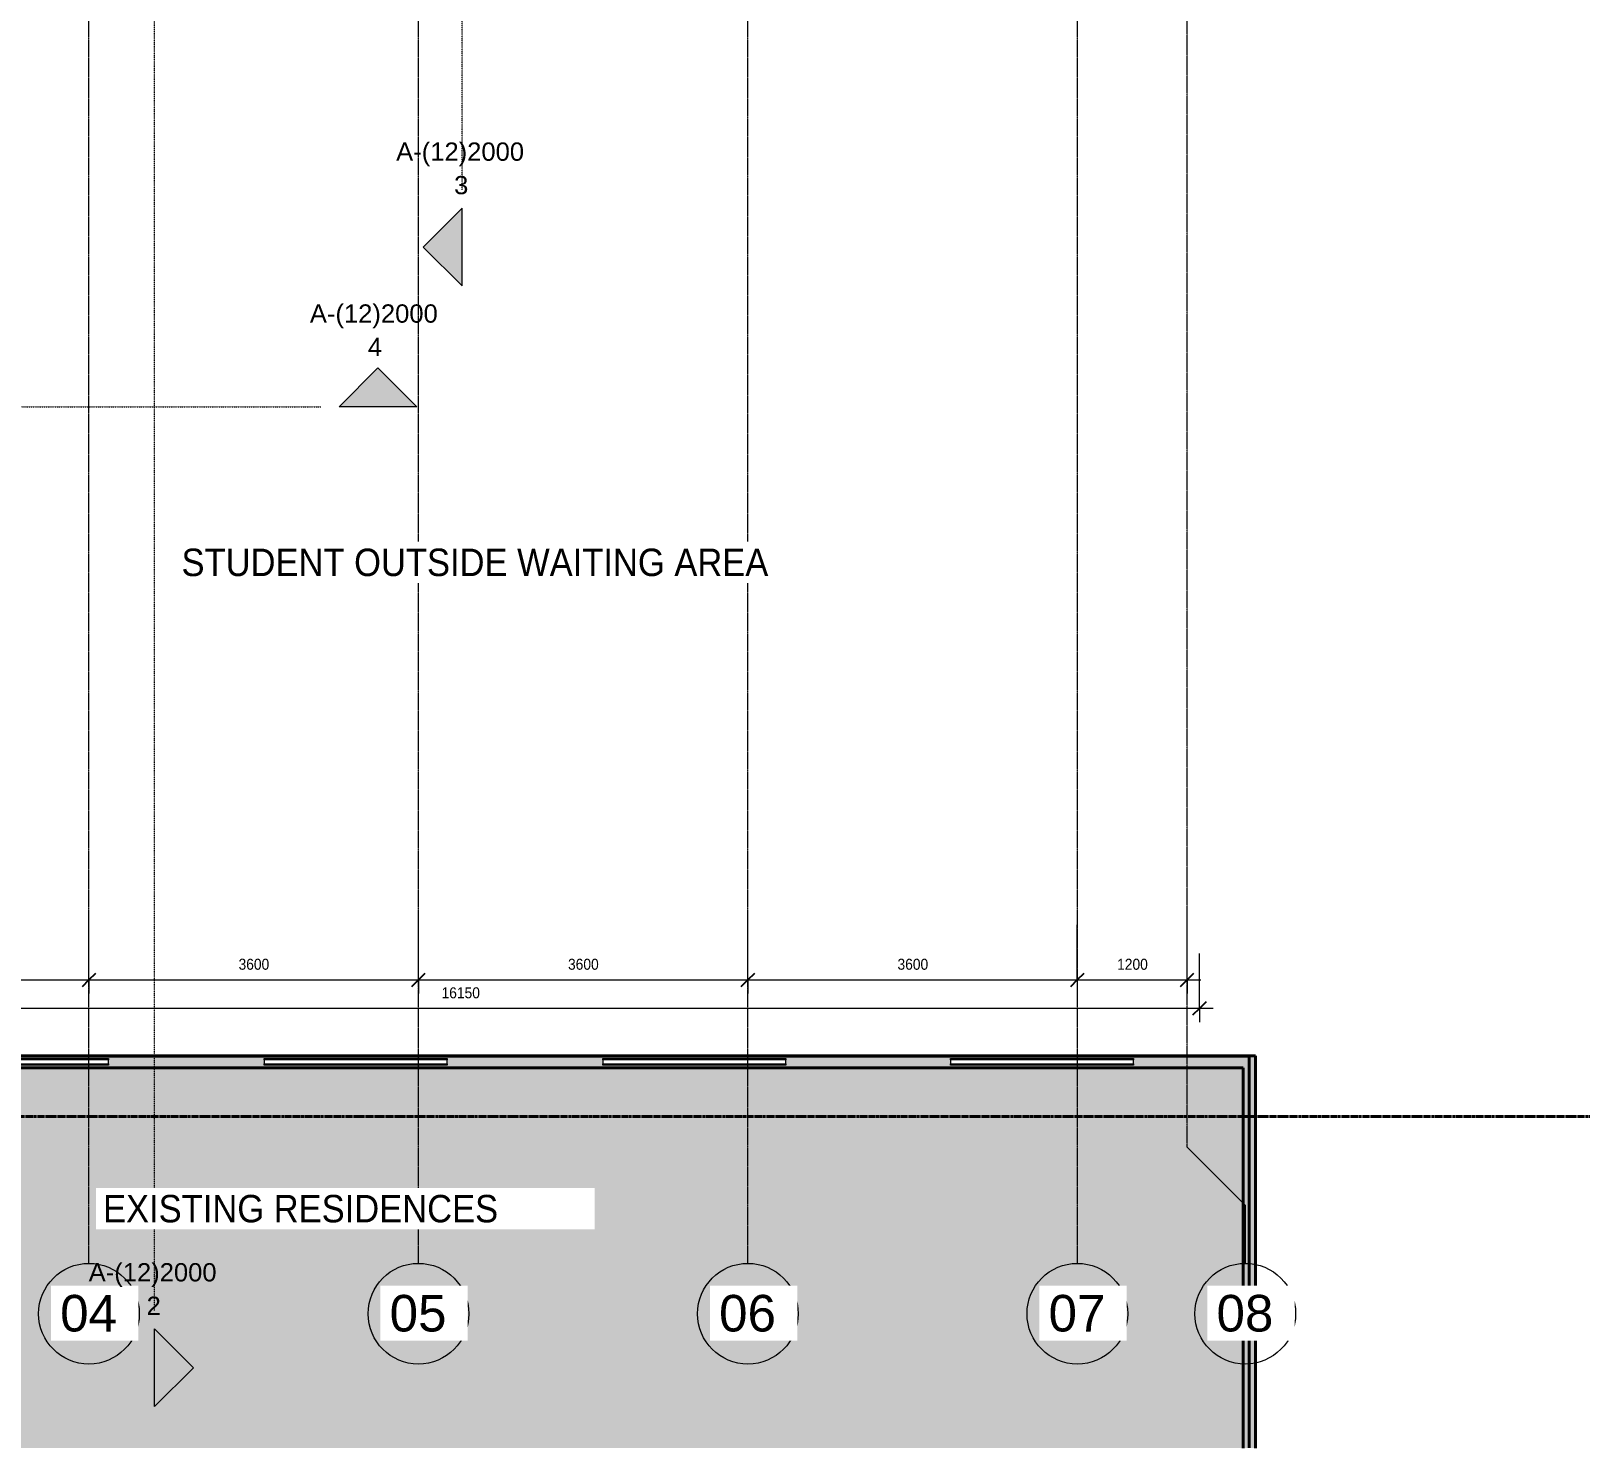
# Model space of a CAD drawing. Header units: millimetres. Extents: x -44657 to 28812, y -28146 to 16565.
# Drawn here: x -13142 to 3784, y -28146 to -12665 of the extents above; entities that cross this region are included whole.
import ezdxf

# ---------------------------------------------------------------- set-up
doc = ezdxf.new("R2010")
doc.units = ezdxf.units.MM
for name, pattern in [('1000 Dashed', [2, 1, -1]), ('Center', [31.75, 6.35, -4.7625, 15.875, -4.7625]), ('Grid Line', [22.225, 12.7, -3.175, 3.175, -3.175])]:
    doc.linetypes.add(name, pattern=pattern)
for name, color, linetype, lineweight in [('A-ANNO-DIMS', 211, 'Continuous', 5), ('A-ANNO-DIMS-100', 211, 'Continuous', 5), ('A-GENM', 13, 'Continuous', 9), ('A-GLAZ', 151, 'Continuous', 9), ('A-WALL-PATT', 111, 'Continuous', 9), ('C-PROP-LINE', 91, 'Center', 40), ('G-ANNO-SYMB', 111, 'Continuous', 5), ('G-ANNO-TEXT', 231, 'Continuous', 5), ('I-WALL', 2, 'Continuous', 9), ('S-GRID', 1, 'Continuous', 5), ('S-GRID-IDEN', 1, 'Continuous', 5)]:
    doc.layers.add(name, color=color, linetype=linetype, lineweight=lineweight)
doc.styles.add('Arial_1', font='arial.ttf', dxfattribs={"height": 200})
doc.styles.add('Arial_2', font='arial.ttf', dxfattribs={"height": 400})
doc.styles.add('Arial_3', font='arial.ttf', dxfattribs={"width": 0.9, "height": 120})
doc.styles.add('Arial_4', font='arial.ttf', dxfattribs={"width": 0.9, "height": 300})
doc.dimstyles.new('SVA_-_1_2mm_Arial', dxfattribs={"dimscale": 304.8, "dimtxt": 122.431128, "dimasz": 0.492126, "dimexe": 0.492126, "dimexo": 0.0625, "dimgap": 0.246063, "dimtad": 1, "dimdec": 0, "dimrnd": 5, "dimzin": 0, "dimdsep": 46, "dimtxsty": 'Arial_3', "dimblk1": 'OBLIQUE', "dimblk2": 'OBLIQUE', "dimsah": 1, "dimcen": 0.09, "dimdle": 0.492126, "dimazin": 0, "dimtfac": 1, "dimtdec": 4, "dimtix": 1, "dimtmove": 0, "dimatfit": 3, "dimfxl": 1.968504, "dimfxlon": 1, "dimtvp": 1, "dimtfill": 1, "dimtolj": 1, "dimtzin": 0, "dimarcsym": 2})

# ---------------------------------------------------------------- blocks, each defined once
blk = doc.blocks.new('Generic Models 1 - Generic Models 1-810741-NEW PROPOSED GROUND STOREY PLAN _White Box_')
at = {"layer": 'A-GENM'}
h = blk.add_hatch(color=10, dxfattribs=at)
h.paths.add_polyline_path([(-30281, -28146), (170, -28146), (170, -23867), (-30281, -23867), (-30281, -23905)])
h.paths.add_polyline_path([(-3065, -23965), (-3095, -23965), (-3095, -23949), (-3090, -23949), (-3090, -23905), (-3095, -23905), (-3095, -23890), (-1095, -23890), (-1095, -23905), (-1099, -23905), (-1099, -23949), (-1095, -23949), (-1095, -23965), (-1125, -23965)])
h.paths.add_polyline_path([(-4923, -23965), (-6895, -23965), (-6895, -23949), (-6890, -23949), (-6890, -23905), (-6895, -23905), (-6895, -23890), (-4895, -23890), (-4895, -23905), (-4899, -23905), (-4899, -23949), (-4895, -23949), (-4895, -23965), (-4901, -23965)])
h.paths.add_polyline_path([(-8599, -23965), (-10595, -23965), (-10595, -23949), (-10590, -23949), (-10590, -23905), (-10595, -23905), (-10595, -23890), (-8595, -23890), (-8595, -23905), (-8599, -23905), (-8599, -23949), (-8595, -23949), (-8595, -23965)])
h.paths.add_polyline_path([(-14265, -23965), (-14295, -23965), (-14295, -23949), (-14290, -23949), (-14290, -23905), (-14295, -23905), (-14295, -23890), (-12295, -23890), (-12295, -23905), (-12299, -23905), (-12299, -23949), (-12295, -23949), (-12295, -23965), (-12325, -23965)])
h.paths.add_polyline_path([(-16095, -23965), (-18095, -23965), (-18095, -23949), (-18090, -23949), (-18090, -23905), (-18095, -23905), (-18095, -23890), (-16095, -23890), (-16095, -23905), (-16099, -23905), (-16099, -23949), (-16095, -23949)])
h.paths.add_polyline_path([(-20123, -23965), (-22095, -23965), (-22095, -23949), (-22090, -23949), (-22090, -23905), (-22095, -23905), (-22095, -23890), (-20095, -23890), (-20095, -23905), (-20099, -23905), (-20099, -23949), (-20095, -23949), (-20095, -23965), (-20101, -23965)])
h.paths.add_polyline_path([(-24099, -23965), (-26095, -23965), (-26095, -23949), (-26090, -23949), (-26090, -23905), (-26095, -23905), (-26095, -23890), (-24095, -23890), (-24095, -23905), (-24099, -23905), (-24099, -23949), (-24095, -23949), (-24095, -23965)])
at = {"layer": 'A-GENM', "color": 7, "lineweight": 40}
for p, q in [((170, -23867), (-30281, -23867)), ((170, -28146), (170, -23867))]:
    blk.add_line(p, q, dxfattribs=at)
blk = doc.blocks.new('Window Aluminium Fixed 1 - Type 4-870577-NEW PROPOSED GROUND STOREY PLAN _White Box_')
at = {"layer": 'A-GLAZ', "lineweight": 5}
for p, q in [((-875, 37.5), (1125, 37.5)), ((-875, 22), (-875, 37.5)), ((1125, 22), (-875, 22)), ((-870.5, -22), (-870.5, 22)), ((1120.5, 22), (1120.5, -22)), ((1125, 37.5), (1125, 22)), ((-875, -22), (1125, -22)), ((-875, -37.5), (-875, -22)), ((1125, -37.5), (-875, -37.5)), ((1125, -22), (1125, -37.5))]:
    blk.add_line(p, q, dxfattribs=at)
blk = doc.blocks.new('Window Aluminium Fixed 1 - Type 4-V4-NEW PROPOSED GROUND STOREY PLAN _White Box_')
at = {"layer": 'A-GLAZ', "color": 55}
for p, q in [((-875, 37.5), (1125, 37.5)), ((-875, 22), (-875, 37.5)), ((1125, 22), (-875, 22)), ((-870.5, -22), (-870.5, 22)), ((1120.5, 22), (1120.5, -22)), ((1125, 37.5), (1125, 22)), ((-875, -22), (1125, -22)), ((-875, -37.5), (-875, -22)), ((1125, -37.5), (-875, -37.5)), ((1125, -22), (1125, -37.5))]:
    blk.add_line(p, q, dxfattribs=at)
blk = doc.blocks.new('Family - ___-859879-NEW PROPOSED GROUND STOREY PLAN _White Box_')
at = {"layer": 'C-PROP-LINE'}
blk.add_line((-31181, -24523), (6152, -24523), dxfattribs=at)
blk = doc.blocks.new('Grid - M_Grid Head - Circle-13408-NEW PROPOSED GROUND STOREY PLAN _White Box_')
at = {"layer": 'S-GRID-IDEN'}
blk.add_circle((0, 0), 5.5, dxfattribs=at)
blk = doc.blocks.new('Section - SVA_Section Head - Tri Solid-15386-NEW PROPOSED GROUND STOREY PLAN _White Box_')
at = {"layer": 'G-ANNO-SYMB'}
blk.add_hatch(color=256, dxfattribs=at).paths.add_polyline_path([(-10.48, 0), (-6.24, 4.24), (-1.99, 0)])
for p, q in [((-6.24, 4.24), (-10.48, 0)), ((-1.99, 0), (-6.24, 4.24)), ((-10.48, 0), (-1.99, 0))]:
    blk.add_line(p, q, dxfattribs=at)
blk = doc.blocks.new('DIMBLOCK51-NEW PROPOSED GROUND STOREY PLAN _White Box_')
at = {"layer": 'A-ANNO-DIMS-100'}
for p, q in [((-16524, -23344), (-16524, -22744)), ((-374, -23344), (-374, -22744)), ((-224, -23344), (-16524, -23344)), ((-16524, -23344), (-16524, -23494)), ((-374, -23344), (-374, -23494))]:
    blk.add_line(p, q, dxfattribs=at)
at = {"layer": 'A-ANNO-DIMS-100', "lineweight": 25}
for p, q in [((-16524, -23344), (-16599, -23419)), ((-16524, -23344), (-16449, -23269)), ((-374, -23344), (-449, -23419)), ((-374, -23344), (-299, -23269))]:
    blk.add_line(p, q, dxfattribs=at)
at = {"layer": 'A-ANNO-DIMS-100', "color": 0, "insert": (-8656, -23113), "char_height": 120, "width": 497.26, "attachment_point": 1, "line_spacing_factor": 0.941778, "style": 'Arial_3', "bg_fill": 3, "box_fill_scale": 1.25, "bg_fill_color": 256, "bg_fill_true_color": 13158600, "bg_fill_transparency": 0}
blk.add_mtext('16150', dxfattribs=at)
blk = doc.blocks.new('_Oblique')
at = {"color": 0, "linetype": 'ByBlock', "lineweight": -2}
blk.add_line((-0.5, -0.5), (0.5, 0.5), dxfattribs=at)
blk = doc.blocks.new('DIMBLOCK143-NEW PROPOSED GROUND STOREY PLAN _White Box_')
at = {"layer": 'A-ANNO-DIMS-100'}
for p, q in [((-16524, -23032), (-16524, -22432)), ((-12509, -23032), (-12509, -22432)), ((-16524, -23032), (-12509, -23032)), ((-16524, -23032), (-16524, -23182)), ((-12509, -23032), (-12509, -23182))]:
    blk.add_line(p, q, dxfattribs=at)
at = {"layer": 'A-ANNO-DIMS-100', "lineweight": 25}
for p, q in [((-16524, -23032), (-16449, -22957)), ((-12509, -23032), (-12434, -22957)), ((-16524, -23032), (-16599, -23107)), ((-12509, -23032), (-12584, -23107))]:
    blk.add_line(p, q, dxfattribs=at)
at = {"layer": 'A-ANNO-DIMS-100', "color": 0, "insert": (-14682, -22801), "char_height": 120, "width": 397.81, "attachment_point": 1, "line_spacing_factor": 0.941778, "style": 'Arial_3', "bg_fill": 3, "box_fill_scale": 1.25, "bg_fill_color": 256, "bg_fill_true_color": 13158600, "bg_fill_transparency": 0}
blk.add_mtext('4015', dxfattribs=at)
blk = doc.blocks.new('DIMBLOCK144-NEW PROPOSED GROUND STOREY PLAN _White Box_')
at = {"layer": 'A-ANNO-DIMS-100'}
for p, q in [((-12509, -23032), (-12509, -22432)), ((-8909, -23032), (-8909, -22432)), ((-12509, -23032), (-8909, -23032)), ((-12509, -23032), (-12509, -23182)), ((-8909, -23032), (-8909, -23182))]:
    blk.add_line(p, q, dxfattribs=at)
at = {"layer": 'A-ANNO-DIMS-100', "lineweight": 25}
for p, q in [((-12509, -23032), (-12434, -22957)), ((-8909, -23032), (-8834, -22957)), ((-12509, -23032), (-12584, -23107)), ((-8909, -23032), (-8984, -23107))]:
    blk.add_line(p, q, dxfattribs=at)
at = {"layer": 'A-ANNO-DIMS-100', "color": 0, "insert": (-10874, -22801), "char_height": 120, "width": 397.81, "attachment_point": 1, "line_spacing_factor": 0.941778, "style": 'Arial_3', "bg_fill": 3, "box_fill_scale": 1.25, "bg_fill_color": 256, "bg_fill_true_color": 13158600, "bg_fill_transparency": 0}
blk.add_mtext('3600', dxfattribs=at)
blk = doc.blocks.new('DIMBLOCK145-NEW PROPOSED GROUND STOREY PLAN _White Box_')
at = {"layer": 'A-ANNO-DIMS-100'}
for p, q in [((-8909, -23032), (-8909, -22432)), ((-5309, -23032), (-5309, -22432)), ((-8909, -23032), (-5309, -23032)), ((-8909, -23032), (-8909, -23182)), ((-5309, -23032), (-5309, -23182))]:
    blk.add_line(p, q, dxfattribs=at)
at = {"layer": 'A-ANNO-DIMS-100', "lineweight": 25}
for p, q in [((-8909, -23032), (-8834, -22957)), ((-5309, -23032), (-5234, -22957)), ((-8909, -23032), (-8984, -23107)), ((-5309, -23032), (-5384, -23107))]:
    blk.add_line(p, q, dxfattribs=at)
at = {"layer": 'A-ANNO-DIMS-100', "color": 0, "insert": (-7274, -22801), "char_height": 120, "width": 397.81, "attachment_point": 1, "line_spacing_factor": 0.941778, "style": 'Arial_3', "bg_fill": 3, "box_fill_scale": 1.25, "bg_fill_color": 256, "bg_fill_true_color": 13158600, "bg_fill_transparency": 0}
blk.add_mtext('3600', dxfattribs=at)
blk = doc.blocks.new('DIMBLOCK146-NEW PROPOSED GROUND STOREY PLAN _White Box_')
at = {"layer": 'A-ANNO-DIMS-100'}
for p, q in [((-5309, -23032), (-5309, -22432)), ((-1709, -23032), (-1709, -22432)), ((-5309, -23032), (-1709, -23032)), ((-5309, -23032), (-5309, -23182)), ((-1709, -23032), (-1709, -23182))]:
    blk.add_line(p, q, dxfattribs=at)
at = {"layer": 'A-ANNO-DIMS-100', "lineweight": 25}
for p, q in [((-5309, -23032), (-5234, -22957)), ((-1709, -23032), (-1634, -22957)), ((-5309, -23032), (-5384, -23107)), ((-1709, -23032), (-1784, -23107))]:
    blk.add_line(p, q, dxfattribs=at)
at = {"layer": 'A-ANNO-DIMS-100', "color": 0, "insert": (-3674, -22801), "char_height": 120, "width": 397.81, "attachment_point": 1, "line_spacing_factor": 0.941778, "style": 'Arial_3', "bg_fill": 3, "box_fill_scale": 1.25, "bg_fill_color": 256, "bg_fill_true_color": 13158600, "bg_fill_transparency": 0}
blk.add_mtext('3600', dxfattribs=at)
blk = doc.blocks.new('DIMBLOCK147-NEW PROPOSED GROUND STOREY PLAN _White Box_')
at = {"layer": 'A-ANNO-DIMS-100'}
for p, q in [((-1709, -23032), (-1709, -22432)), ((-509, -23032), (-509, -22432)), ((-1709, -23032), (-359, -23032)), ((-1709, -23032), (-1709, -23182)), ((-509, -23032), (-509, -23182))]:
    blk.add_line(p, q, dxfattribs=at)
at = {"layer": 'A-ANNO-DIMS-100', "lineweight": 25}
for p, q in [((-1709, -23032), (-1634, -22957)), ((-509, -23032), (-434, -22957)), ((-1709, -23032), (-1784, -23107)), ((-509, -23032), (-584, -23107))]:
    blk.add_line(p, q, dxfattribs=at)
at = {"layer": 'A-ANNO-DIMS-100', "color": 0, "insert": (-1274, -22801), "char_height": 120, "width": 397.81, "attachment_point": 1, "line_spacing_factor": 0.941778, "style": 'Arial_3', "bg_fill": 3, "box_fill_scale": 1.25, "bg_fill_color": 256, "bg_fill_true_color": 13158600, "bg_fill_transparency": 0}
blk.add_mtext('1200', dxfattribs=at)

msp = doc.modelspace()

# ---------------------------------------------------------------- hatches: boundary and pattern name
at = {"layer": 'A-WALL-PATT'}
h = msp.add_hatch(color=9, dxfattribs=at)
h.paths.add_polyline_path([(-1099.1, -23994), (102.6, -23994), (102.6, -23860), (-30280.6, -23860), (-30280.6, -23994), (-1100.9, -23994)])
h.paths.add_polyline_path([(-1100.9, -23964.5), (-3094.6, -23964.5), (-3094.6, -23949), (-3090.1, -23949), (-3090.1, -23905), (-3094.6, -23905), (-3094.6, -23889.5), (-1094.6, -23889.5), (-1094.6, -23905), (-1099.1, -23905), (-1099.1, -23949), (-1094.6, -23949), (-1094.6, -23964.5), (-1099.1, -23964.5)])
h.paths.add_polyline_path([(-6894.6, -23964.5), (-6894.6, -23949), (-6890.1, -23949), (-6890.1, -23905), (-6894.6, -23905), (-6894.6, -23889.5), (-4894.6, -23889.5), (-4894.6, -23905), (-4899.1, -23905), (-4899.1, -23949), (-4894.6, -23949), (-4894.6, -23964.5), (-6890.1, -23964.5)])
h.paths.add_polyline_path([(-8624.6, -23964.5), (-10594.6, -23964.5), (-10594.6, -23949), (-10590.1, -23949), (-10590.1, -23905), (-10594.6, -23905), (-10594.6, -23889.5), (-8594.6, -23889.5), (-8594.6, -23905), (-8599.1, -23905), (-8599.1, -23949), (-8594.6, -23949), (-8594.6, -23964.5), (-8622.6, -23964.5)])
h.paths.add_polyline_path([(-14288.3, -23964.5), (-14294.6, -23964.5), (-14294.6, -23949), (-14290.1, -23949), (-14290.1, -23905), (-14294.6, -23905), (-14294.6, -23889.5), (-12294.6, -23889.5), (-12294.6, -23905), (-12299.1, -23905), (-12299.1, -23949), (-12294.6, -23949), (-12294.6, -23964.5), (-14266.6, -23964.5)])
h.paths.add_polyline_path([(-17787, -23964.5), (-18094.6, -23964.5), (-18094.6, -23949), (-18090.1, -23949), (-18090.1, -23905), (-18094.6, -23905), (-18094.6, -23889.5), (-16094.6, -23889.5), (-16094.6, -23905), (-16099.1, -23905), (-16099.1, -23949), (-16094.6, -23949), (-16094.6, -23964.5), (-16124.6, -23964.5)])
h.paths.add_polyline_path([(-22066.6, -23964.5), (-22094.6, -23964.5), (-22094.6, -23949), (-22090.1, -23949), (-22090.1, -23905), (-22094.6, -23905), (-22094.6, -23889.5), (-20094.6, -23889.5), (-20094.6, -23905), (-20099.1, -23905), (-20099.1, -23949), (-20094.6, -23949.5), (-20094.6, -23964.5), (-22064.6, -23964.5)])
h.paths.add_polyline_path([(-24124.6, -23964.5), (-26094.6, -23964.5), (-26094.6, -23949), (-26090.1, -23949), (-26090.1, -23905), (-26094.6, -23905), (-26094.6, -23889.5), (-24094.6, -23889.5), (-24094.6, -23905), (-24099.1, -23905), (-24099.1, -23949), (-24094.6, -23949), (-24094.6, -23964.5), (-24122.6, -23964.5)])
msp.add_hatch(color=9, dxfattribs=at).paths.add_polyline_path([(102.6, -28146.3), (236.6, -28146.3), (236.6, -23860), (102.6, -23860), (102.6, -23994)])

# ---------------------------------------------------------------- linework, layer by layer
at = {"layer": 'G-ANNO-SYMB', "linetype": '1000 Dashed'}
for p, q in [((-11792, -26645), (-11792, 6083.7)), ((-8432.2, -14401.3), (-8432.2, 6013)), ((-37920.8, -16770.1), (-9974.9, -16770.1))]:
    msp.add_line(p, q, dxfattribs=at)
at = {"layer": 'I-WALL', "color": 8, "lineweight": 40}
for p, q in [((236.6, -23860), (-30280.6, -23860)), ((236.6, -28146.3), (236.6, -23860)), ((-30146.6, -23994), (102.6, -23994)), ((102.6, -23994), (102.6, -28146.3))]:
    msp.add_line(p, q, dxfattribs=at)
at = {"layer": 'S-GRID', "linetype": 'Grid Line'}
for p, q in [((-12508.6, -26129), (-12508.6, 2838.3)), ((-8908.6, -26129), (-8908.6, 2838.3)), ((-5308.6, -26129), (-5308.6, 2838.3)), ((-1708.6, -26129), (-1708.6, 2838.3)), ((-508.6, -24859), (-508.6, 2838.3))]:
    msp.add_line(p, q, dxfattribs=at)
at = {"layer": 'S-GRID'}
for p, q in [((-508.6, -24859), (126.4, -25494)), ((126.4, -25494), (126.4, -26129))]:
    msp.add_line(p, q, dxfattribs=at)

# ---------------------------------------------------------------- block references
at = {"layer": 'A-GENM', "color": 254}
msp.add_blockref('Generic Models 1 - Generic Models 1-810741-NEW PROPOSED GROUND STOREY PLAN _White Box_', (0, 0), dxfattribs=at)
at = {"layer": 'A-GLAZ', "color": 55}
for p in [(-13419.6, -23927), (-9719.6, -23927), (-6019.6, -23927)]:
    msp.add_blockref('Window Aluminium Fixed 1 - Type 4-V4-NEW PROPOSED GROUND STOREY PLAN _White Box_', p, dxfattribs=at)
at = {"layer": 'A-GLAZ', "lineweight": 5}
msp.add_blockref('Window Aluminium Fixed 1 - Type 4-870577-NEW PROPOSED GROUND STOREY PLAN _White Box_', (-2219.6, -23927), dxfattribs=at)
at = {"layer": 'C-PROP-LINE'}
msp.add_blockref('Family - ___-859879-NEW PROPOSED GROUND STOREY PLAN _White Box_', (0, 0), dxfattribs=at)
at = {"layer": 'G-ANNO-SYMB', "xscale": 99.99999999999993, "yscale": 99.99999999999993, "zscale": 99.99999999999993, "rotation": 89.99999999999991}
msp.add_blockref('Section - SVA_Section Head - Tri Solid-15386-NEW PROPOSED GROUND STOREY PLAN _White Box_', (-8432.2, -14401.3), dxfattribs=at)
at = {"layer": 'G-ANNO-SYMB', "extrusion": (0, 0, -1), "xscale": 99.99999999999993, "yscale": 99.99999999999993, "zscale": 99.99999999999993}
msp.add_blockref('Section - SVA_Section Head - Tri Solid-15386-NEW PROPOSED GROUND STOREY PLAN _White Box_', (9974.9, -16770.1), dxfattribs=at)
at = {"layer": 'G-ANNO-SYMB', "extrusion": (0, 0, -1), "xscale": 99.99999999999993, "yscale": 99.99999999999993, "zscale": 99.99999999999993, "rotation": 90.00000000000027}
msp.add_blockref('Section - SVA_Section Head - Tri Solid-15386-NEW PROPOSED GROUND STOREY PLAN _White Box_', (11792, -26645), dxfattribs=at)
at = {"layer": 'S-GRID-IDEN', "xscale": 99.99999999999993, "yscale": 99.99999999999993, "zscale": 99.99999999999993}
for p in [(-12508.6, -26679), (-8908.6, -26679), (-5308.6, -26679), (-1708.6, -26679), (126.4, -26679)]:
    msp.add_blockref('Grid - M_Grid Head - Circle-13408-NEW PROPOSED GROUND STOREY PLAN _White Box_', p, dxfattribs=at)

# ---------------------------------------------------------------- texts
at = {"layer": 'G-ANNO-SYMB', "char_height": 200, "attachment_point": 1, "style": 'Arial_1'}
for s, insert, width in [('A-(12)2000', (-9151.9, -13882.8), 1723.628), ('3', (-8518.6, -14248.2), 192.405), ('A-(12)2000', (-10094.6, -15651.7), 1723.628), ('4', (-9461.3, -16017), 192.405), ('2', (-11878.4, -26491.9), 192.405)]:
    msp.add_mtext(s, dxfattribs=dict(at, insert=insert, width=width))

# ---------------------------------------------------------------- next in the draw order: texts
at = {"layer": 'G-ANNO-TEXT', "color": 7, "char_height": 300, "attachment_point": 1, "style": 'Arial_4', "bg_fill": 3, "box_fill_scale": 1.25, "bg_fill_color": 256, "bg_fill_true_color": 13158600, "bg_fill_transparency": 0}
for s, insert, width in [('STUDENT OUTSIDE WAITING AREA', (-11496.9, -18320), 7922.276), ('EXISTING RESIDENCES', (-12354.8, -25381), 5295.948)]:
    msp.add_mtext(s, dxfattribs=dict(at, insert=insert, width=width))
at = {"layer": 'S-GRID-IDEN', "char_height": 400, "width": 753.586, "attachment_point": 1, "style": 'Arial_2', "bg_fill": 3, "box_fill_scale": 1.25, "bg_fill_color": 256, "bg_fill_true_color": 13158600, "bg_fill_transparency": 0}
for s, insert in [('04', (-12823.2, -26473.4)), ('05', (-9223.2, -26473.4)), ('06', (-5623.2, -26473.4)), ('07', (-2023.2, -26473.4)), ('08', (-188.2, -26473.4))]:
    msp.add_mtext(s, dxfattribs=dict(at, insert=insert))

# ---------------------------------------------------------------- next in the draw order: dimensions: what is measured, and where the dimension line sits
at = {"layer": 'A-ANNO-DIMS'}
dim = msp.add_linear_dim(base=(-16523.6, -23343.7), p1=(-373.6, -22743.7), p2=(-16523.6, -22743.7), dimstyle='SVA_-_1_2mm_Arial', override={"dimpost": '<>', "dimfxl": 16150}, dxfattribs=at)
dim.commit()
dim.dimension.update_dxf_attribs({"geometry": 'DIMBLOCK51-NEW PROPOSED GROUND STOREY PLAN _White Box_', "text_midpoint": (-8448.6, -23207.4)})

# ---------------------------------------------------------------- next in the draw order: texts
at = {"layer": 'G-ANNO-SYMB', "insert": (-12511.7, -26126.5), "char_height": 200, "width": 1723.628, "attachment_point": 1, "style": 'Arial_1'}
msp.add_mtext('A-(12)2000', dxfattribs=at)

# ---------------------------------------------------------------- next in the draw order: dimensions: what is measured, and where the dimension line sits
at = {"layer": 'A-ANNO-DIMS'}
dim = msp.add_linear_dim(base=(-12508.6, -23032.2), p1=(-16523.6, -22432.2), p2=(-12508.6, -22432.2), dimstyle='SVA_-_1_2mm_Arial', override={"dimpost": '<>', "dimfxl": 4015}, dxfattribs=at)
dim.commit()
dim.dimension.update_dxf_attribs({"geometry": 'DIMBLOCK143-NEW PROPOSED GROUND STOREY PLAN _White Box_', "text_midpoint": (-14516.1, -22895.9)})

# ---------------------------------------------------------------- next in the draw order: dimensions: what is measured, and where the dimension line sits
dim = msp.add_linear_dim(base=(-8908.6, -23032.2), p1=(-12508.6, -22432.2), p2=(-8908.6, -22432.2), dimstyle='SVA_-_1_2mm_Arial', override={"dimpost": '<>', "dimfxl": 3600}, dxfattribs=at)
dim.commit()
dim.dimension.update_dxf_attribs({"geometry": 'DIMBLOCK144-NEW PROPOSED GROUND STOREY PLAN _White Box_', "text_midpoint": (-10708.6, -22895.9)})

# ---------------------------------------------------------------- next in the draw order: dimensions: what is measured, and where the dimension line sits
dim = msp.add_linear_dim(base=(-5308.6, -23032.2), p1=(-8908.6, -22432.2), p2=(-5308.6, -22432.2), dimstyle='SVA_-_1_2mm_Arial', override={"dimpost": '<>', "dimfxl": 3600}, dxfattribs=at)
dim.commit()
dim.dimension.update_dxf_attribs({"geometry": 'DIMBLOCK145-NEW PROPOSED GROUND STOREY PLAN _White Box_', "text_midpoint": (-7108.6, -22895.9)})

# ---------------------------------------------------------------- next in the draw order: dimensions: what is measured, and where the dimension line sits
dim = msp.add_linear_dim(base=(-1708.6, -23032.2), p1=(-5308.6, -22432.2), p2=(-1708.6, -22432.2), dimstyle='SVA_-_1_2mm_Arial', override={"dimpost": '<>', "dimfxl": 3600}, dxfattribs=at)
dim.commit()
dim.dimension.update_dxf_attribs({"geometry": 'DIMBLOCK146-NEW PROPOSED GROUND STOREY PLAN _White Box_', "text_midpoint": (-3508.6, -22895.9)})

# ---------------------------------------------------------------- next in the draw order: dimensions: what is measured, and where the dimension line sits
dim = msp.add_linear_dim(base=(-508.6, -23032.2), p1=(-1708.6, -22432.2), p2=(-508.6, -22432.2), dimstyle='SVA_-_1_2mm_Arial', override={"dimpost": '<>', "dimfxl": 1200}, dxfattribs=at)
dim.commit()
dim.dimension.update_dxf_attribs({"geometry": 'DIMBLOCK147-NEW PROPOSED GROUND STOREY PLAN _White Box_', "text_midpoint": (-1108.6, -22895.9)})

doc.saveas('drawing.dxf')
